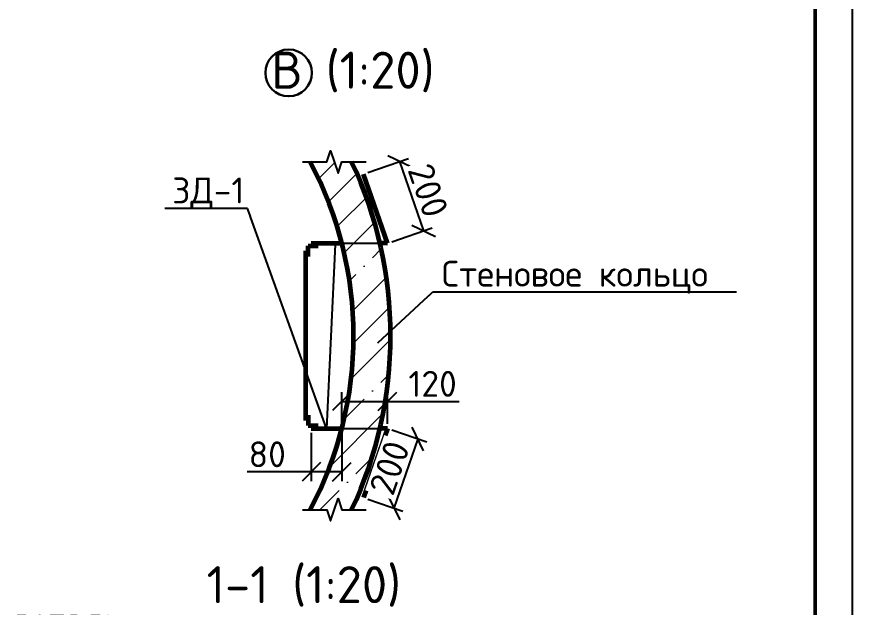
# Model space of a CAD drawing. Header units: millimetres. Extents: x 1601 to 15402, y -324 to 12625.
# Drawn here: x 10996.2 to 11109.2, y 472.9 to 552.7 of the extents above; entities that cross this region are included whole.
import ezdxf
from ezdxf import colors
from ezdxf.entities.mleader import LeaderData, LeaderLine
from ezdxf.math import Vec2, Vec3

# ---------------------------------------------------------------- set-up
doc = ezdxf.new("R2010")
doc.units = ezdxf.units.MM
doc.linetypes.add('ACAD_ISO04W100', pattern=[30, 24, -3, 0, -3])
for name, color, linetype, lineweight in [('Основной', 1, 'Continuous', 60), ('Размер 3.5', 250, 'Continuous', 35), ('Тонкие', 5, 'Continuous', 30), ('шриховка', 251, 'ACAD_ISO04W100', 15)]:
    doc.layers.add(name, color=color, linetype=linetype, lineweight=lineweight)
doc.styles.add('-ISOCPEUR-', font='isocpeur.TTF')
doc.styles.add('GOST', font='GOST Common.ttf')
doc.dimstyles.new('1 к 50', dxfattribs={"dimtxt": 3.5, "dimasz": 2.5, "dimexe": 1.25, "dimexo": 0.625, "dimtad": 1, "dimdec": 1, "dimlfac": 50, "dimrnd": 0.1, "dimtxsty": 'GOST', "dimblk": 'OBLIQUE', "dimcen": 2.5, "dimclrd": 256, "dimclre": 256, "dimclrt": 256, "dimadec": 0, "dimazin": 0, "dimtfac": 1, "dimtdec": 1, "dimtmove": 0, "dimatfit": 3, "dimfxl": 1, "dimtfill": 1, "dimlwe": -1, "dimarcsym": 0})

# ---------------------------------------------------------------- blocks, each defined once
blk = doc.blocks.new('_Oblique')
at = {"color": 0, "linetype": 'ByBlock', "lineweight": -2}
blk.add_line((-0.5, -0.5), (0.5, 0.5), dxfattribs=at)
blk = doc.blocks.new('*D818')
at = {"transparency": 16777216}
for p, q in [((11036.06, 496.43), (11036.06, 489.92)), ((11040.2, 496.43), (11040.2, 489.92))]:
    blk.add_line(p, q, dxfattribs=at)
at = {"lineweight": -2, "transparency": 16777216}
for p, q in [((11036.06, 491.17), (11027.38, 491.17)), ((11040.2, 491.17), (11036.06, 491.17))]:
    blk.add_line(p, q, dxfattribs=at)
at = {"layer": 'Defpoints', "color": 0, "transparency": 16777216}
for p in [(11036.06, 497.06), (11040.2, 497.06), (11040.2, 491.17)]:
    blk.add_point(p, dxfattribs=at)
at = {"lineweight": -2, "transparency": 16777216, "xscale": 2.5, "yscale": 2.5, "zscale": 2.5, "rotation": 180}
blk.add_blockref('_Oblique', (11036.06, 491.17), dxfattribs=at)
at = {"lineweight": -2, "transparency": 16777216, "xscale": 2.5, "yscale": 2.5, "zscale": 2.5}
blk.add_blockref('_Oblique', (11040.2, 491.17), dxfattribs=at)
at = {"transparency": 16777216, "insert": (11030.11, 493.55), "char_height": 3.5, "attachment_point": 5, "style": '-ISOCPEUR-', "bg_fill": 3, "box_fill_scale": 1.1, "bg_fill_color": 256, "bg_fill_true_color": 13158600, "bg_fill_transparency": 0}
blk.add_mtext('80', dxfattribs=at)
blk = doc.blocks.new('*D819')
at = {"transparency": 16777216}
for p, q in [((11043.71, 531.61), (11049.19, 533.51)), ((11046.96, 522.26), (11052.43, 524.16))]:
    blk.add_line(p, q, dxfattribs=at)
at = {"lineweight": -2, "transparency": 16777216}
blk.add_line((11048.01, 533.1), (11051.25, 523.75), dxfattribs=at)
at = {"layer": 'Defpoints', "color": 0, "transparency": 16777216}
for p in [(11043.12, 531.4), (11051.25, 523.75), (11046.37, 522.06)]:
    blk.add_point(p, dxfattribs=at)
at = {"lineweight": -2, "transparency": 16777216, "xscale": 2.5, "yscale": 2.5, "zscale": 2.5}
for p, rotation in [((11048.01, 533.1), 109.1384464450715), ((11051.25, 523.75), 289.1384464450716)]:
    blk.add_blockref('_Oblique', p, dxfattribs=dict(at, rotation=rotation))
at = {"transparency": 16777216, "insert": (11051.87, 529.2), "char_height": 3.5, "attachment_point": 5, "rotation": 289.1384, "style": '-ISOCPEUR-', "bg_fill": 3, "box_fill_scale": 1.1, "bg_fill_color": 256, "bg_fill_true_color": 13158600, "bg_fill_transparency": 0}
blk.add_mtext('200', dxfattribs=at)
blk = doc.blocks.new('*D820')
at = {"transparency": 16777216}
for p, q in [((11046.96, 496.85), (11051.67, 495.21)), ((11043.71, 487.5), (11048.43, 485.87))]:
    blk.add_line(p, q, dxfattribs=at)
at = {"lineweight": -2, "transparency": 16777216}
blk.add_line((11050.49, 495.62), (11047.25, 486.28), dxfattribs=at)
at = {"layer": 'Defpoints', "color": 0, "transparency": 16777216}
for p in [(11046.37, 497.06), (11047.25, 486.28)]:
    blk.add_point(p, dxfattribs=at)
at = {"lineweight": -2, "transparency": 16777216, "xscale": 2.5, "yscale": 2.5, "zscale": 2.5}
for p, rotation in [((11050.49, 495.62), 70.86155355492849), ((11047.25, 486.28), 250.8615535549284)]:
    blk.add_blockref('_Oblique', p, dxfattribs=dict(at, rotation=rotation))
at = {"transparency": 16777216, "insert": (11046.63, 491.73), "char_height": 3.5, "attachment_point": 5, "rotation": 70.8616, "style": '-ISOCPEUR-', "bg_fill": 3, "box_fill_scale": 1.1, "bg_fill_color": 256, "bg_fill_true_color": 13158600, "bg_fill_transparency": 0}
blk.add_mtext('200', dxfattribs=at)
at = {"layer": 'Defpoints', "color": 0, "transparency": 16777216}
blk.add_point((11043.12, 487.71), dxfattribs=at)
blk = doc.blocks.new('*D794')
at = {"transparency": 16777216}
for p, q in [((11040.2, 497.68), (11040.2, 501.95)), ((11046.37, 497.68), (11046.37, 501.95))]:
    blk.add_line(p, q, dxfattribs=at)
at = {"lineweight": -2, "transparency": 16777216}
for p, q in [((11040.2, 500.7), (11046.37, 500.7)), ((11046.37, 500.7), (11056.07, 500.7))]:
    blk.add_line(p, q, dxfattribs=at)
at = {"layer": 'Defpoints', "color": 0, "transparency": 16777216}
for p in [(11046.37, 500.7), (11040.2, 497.06), (11046.37, 497.06)]:
    blk.add_point(p, dxfattribs=at)
at = {"lineweight": -2, "transparency": 16777216, "xscale": 2.5, "yscale": 2.5, "zscale": 2.5, "rotation": 180}
blk.add_blockref('_Oblique', (11040.2, 500.7), dxfattribs=at)
at = {"lineweight": -2, "transparency": 16777216, "xscale": 2.5, "yscale": 2.5, "zscale": 2.5}
blk.add_blockref('_Oblique', (11046.37, 500.7), dxfattribs=at)
at = {"transparency": 16777216, "insert": (11052.47, 503.07), "char_height": 3.5, "attachment_point": 5, "style": '-ISOCPEUR-', "bg_fill": 3, "box_fill_scale": 1.1, "bg_fill_color": 256, "bg_fill_true_color": 13158600, "bg_fill_transparency": 0}
blk.add_mtext('120', dxfattribs=at)

msp = doc.modelspace()

# ---------------------------------------------------------------- hatches: boundary and pattern name
at = {"layer": 'шриховка'}
h = msp.add_hatch(dxfattribs=at)
h.set_pattern_fill('ANSI35', color=256, style=0)
h.set_pattern_definition([(45, (-23305.1475, 5068.594), (-4.4901281, 4.4901281), []), (45, (-23300.6574, 5068.594), (-4.4901281, 4.4901281), [7.9375, -1.5875, 0, -1.5875])])
h.paths.add_polyline_path([(11045.3504, 522.0554), (11040.202, 522.0554, -0.12701665), (11040.202, 497.0554), (11045.3504, 497.0554, 0.11514294)])
h.paths.add_polyline_path([(11041.5184, 533.0512), (11040.1828, 533.0512), (11039.6828, 531.5512), (11038.6828, 534.5512), (11038.1828, 533.0512), (11035.9252, 533.0512, -0.05919825), (11040.202, 522.0554), (11045.3504, 522.0554, 0.05307849)])
h.paths.add_polyline_path([(11045.3504, 497.0554), (11040.202, 497.0554, -0.05919825), (11035.9252, 486.0595), (11038.1828, 486.0595), (11038.6828, 484.5595), (11039.6828, 487.5595), (11040.1828, 486.0595), (11041.5184, 486.0595, 0.05307849)])

# ---------------------------------------------------------------- linework, layer by layer
msp.add_lwpolyline([(10515.2243, 738.2356), (11109.2243, 738.2356), (11109.2243, 318.2356), (10515.2243, 318.2356)], close=True)
at = {"const_width": 0.5}
msp.add_lwpolyline([(10535.2243, 733.2356), (11104.2243, 733.2356), (11104.2243, 323.2356), (10535.2243, 323.2356)], close=True, dxfattribs=at)
at = {"layer": 'Основной'}
for p, q in [((11046.3682, 522.0554), (11043.1245, 531.4022)), ((11036.0588, 522.0554), (11040.202, 522.0554)), ((11046.3682, 522.0554), (11045.3504, 522.0554)), ((11035.3014, 521.0151), (11035.3014, 498.108)), ((11036.0588, 497.0554), (11040.202, 497.0554)), ((11046.3682, 497.0554), (11043.1245, 487.7086)), ((11046.3682, 497.0554), (11045.3504, 497.0554))]:
    msp.add_line(p, q, dxfattribs=at)
at = {"layer": 'Основной', "lineweight": 60}
for p, q in [((11035.6376, 520.2935), (11035.6376, 521.6931)), ((11035.6376, 521.6931), (11037.0115, 521.6931))]:
    msp.add_line(p, q, dxfattribs=at)
at = {"layer": 'Основной', "color": 6, "lineweight": 60}
msp.add_line((11036.0588, 497.0554), (11040.202, 497.0554), dxfattribs=at)
at = {"layer": 'Основной'}
for radius, start, end in [(50, 331.971062, 28.028938), (55, 334.710152, 25.289848)]:
    msp.add_arc((10991.7897, 509.5554), radius, start, end, dxfattribs=at)
at = {"layer": 'Тонкие', "color": 30, "lineweight": 25, "ltscale": 10}
for p, q in [((11040.202, 522.0554), (11045.3504, 522.0554)), ((11040.202, 497.0554), (11045.3504, 497.0554))]:
    msp.add_line(p, q, dxfattribs=at)
at = {"layer": 'Тонкие', "linetype": 'Continuous', "lineweight": 25}
for points in [[(11034.8986, 533.0512), (11038.1828, 533.0512), (11038.6828, 534.5512), (11039.6828, 531.5512), (11040.1828, 533.0512), (11043.467, 533.0512)], [(11034.8986, 486.0595), (11038.1828, 486.0595), (11038.6828, 484.5595), (11039.6828, 487.5595), (11040.1828, 486.0595), (11043.467, 486.0595)]]:
    msp.add_lwpolyline(points, dxfattribs=at)
at = {"layer": 'Тонкие'}
msp.add_circle((11033.0049, 545.0825), 3.1532, dxfattribs=at)

# ---------------------------------------------------------------- texts
at = {"layer": 'Размер 3.5', "color": 0, "style": '-ISOCPEUR-'}
for s, p in [('В (1:20)', (11030.6619, 542.9438)), ('1-1 (1:20)', (11021.8999, 473.438))]:
    msp.add_text(s, height=5, dxfattribs=at).set_placement(p)

# ---------------------------------------------------------------- next in the draw order: dimensions: what is measured, and where the dimension line sits
for p1, p2, distance, picture, middle in [((11043.1245, 531.4022), (11046.3682, 522.0554), 5.1676, '*D819', (11051.8721, 529.2016)), ((11046.3682, 497.0554), (11043.1245, 487.7086), 4.3663, '*D820', (11046.6276, 491.7291))]:
    dim = msp.add_aligned_dim(p1=p1, p2=p2, distance=distance, text='200', dimstyle='1 к 50', override={"dimtxsty": '-ISOCPEUR-'})
    dim.commit()
    dim.dimension.update_dxf_attribs({"geometry": picture, "text_midpoint": middle})
dim = msp.add_linear_dim(base=(11040.202, 491.1701), p1=(11036.0588, 497.0554), p2=(11040.202, 497.0554), text='80', dimstyle='1 к 50', override={"dimtxsty": '-ISOCPEUR-'})
dim.commit()
dim.dimension.update_dxf_attribs({"geometry": '*D818', "text_midpoint": (11030.1088, 491.1701), "dimtype": 160})

# ---------------------------------------------------------------- next in the draw order: leaders
at = {"layer": 'Размер 3.5'}
ml = msp.add_multileader_mtext('Standard', dxfattribs=at)
ml.set_content('Стеновое кольцо', color=256, style='-ISOCPEUR-')
ml.set_leader_properties()
ml.build(insert=Vec2(0, 0))
ml.multileader.update_dxf_attribs({"text_left_attachment_type": 6, "text_right_attachment_type": 6, "dogleg_length": 0.36, "arrow_head_size": 0.18})
ctx = ml.context
ctx.base_point, ctx.char_height, ctx.arrow_head_size, ctx.landing_gap_size, ctx.plane_origin = Vec3(11052.864, 515.4983), 3.5, 0.18, 0.09, Vec3(11041.8702, 509.7476)
ctx.left_attachment, ctx.right_attachment, ctx.text_align_type = 6, 6, 2
notes = []
notes.append((ctx, [(0, (1, 1, 0), (11052.504, 515.4983), (1, 0), 0.36, [(0, [(11044.9461, 508.478)], 0, [])])]))
ctx.mtext.insert, ctx.mtext.alignment, ctx.mtext.flow_direction = Vec3(11089.704, 519.6983), 3, 5
ctx.mtext.has_bg_fill, ctx.mtext.bg_color, ctx.mtext.bg_scale_factor, ctx.mtext.bg_transparency, ctx.mtext.use_window_bg_color = 1, -1027028792, 1.5, 0, 1
ml = msp.add_multileader_mtext('Standard', dxfattribs=at)
ml.set_content('Закладная деталь', color=256, style='-ISOCPEUR-')
ml.set_leader_properties()
ml.build(insert=Vec2(0, 0))
ml.multileader.update_dxf_attribs({"text_left_attachment_type": 6, "text_right_attachment_type": 6, "dogleg_length": 0.36, "arrow_head_size": 0.18})
ctx = ml.context
ctx.base_point, ctx.char_height, ctx.arrow_head_size, ctx.landing_gap_size, ctx.plane_origin = Vec3(10969.976, 468.7086), 3.5, 0.18, 0.09, Vec3(10951.3072, 452.3627)
ctx.left_attachment, ctx.right_attachment, ctx.text_align_type = 6, 6, 2
notes.append((ctx, [(1, (1, 1, 0), (11010.941, 468.7086), (-1, 0), 0.36, [(0, [(11020.3539, 450.2296)], 0, [])])]))
ctx.mtext.insert, ctx.mtext.alignment, ctx.mtext.flow_direction = Vec3(11010.491, 472.9086), 3, 5
ctx.mtext.has_bg_fill, ctx.mtext.bg_color, ctx.mtext.bg_scale_factor, ctx.mtext.bg_transparency, ctx.mtext.use_window_bg_color = 1, -1027028792, 1.5, 0, 1
for ctx, leaders in notes:
    for number, flags, end, landing, length, lines in leaders:
        leader = LeaderData()
        leader.index, (leader.has_last_leader_line, leader.has_dogleg_vector, leader.attachment_direction) = number, flags
        leader.last_leader_point, leader.dogleg_vector, leader.dogleg_length = Vec3(end), Vec3(landing), length
        for number, points, colour, breaks in lines:
            line = LeaderLine()
            line.index, line.vertices, line.color, line.breaks = number, Vec3.list(points), colors.encode_raw_color(colour), breaks
            leader.lines.append(line)
        ctx.leaders.append(leader)

# ---------------------------------------------------------------- next in the draw order: linework, layer by layer
at = {"layer": 'Основной', "lineweight": 60}
for p, q in [((11035.6376, 498.8172), (11035.6376, 497.4176)), ((11035.6376, 497.4176), (11037.0115, 497.4176))]:
    msp.add_line(p, q, dxfattribs=at)

# ---------------------------------------------------------------- next in the draw order: dimensions: what is measured, and where the dimension line sits
dim = msp.add_linear_dim(base=(11046.3682, 500.6997), p1=(11040.202, 497.0554), p2=(11046.3682, 497.0554), text='120', dimstyle='1 к 50', override={"dimtxsty": '-ISOCPEUR-'})
dim.commit()
dim.dimension.update_dxf_attribs({"geometry": '*D794', "text_midpoint": (11052.4682, 503.0747)})

# ---------------------------------------------------------------- next in the draw order: leaders
at = {"layer": 'Размер 3.5'}
ml = msp.add_multileader_mtext('Standard', dxfattribs=at)
ml.set_content('ЗД-1', color=256, style='-ISOCPEUR-')
ml.set_leader_properties()
ml.build(insert=Vec2(0, 0))
ml.multileader.update_dxf_attribs({"text_left_attachment_type": 6, "text_right_attachment_type": 6, "dogleg_length": 0.36, "arrow_head_size": 0.18})
ctx = ml.context
ctx.base_point, ctx.char_height, ctx.arrow_head_size, ctx.landing_gap_size, ctx.plane_origin = Vec3(11017.6468, 526.7469), 3.5, 0.18, 0.09, Vec3(10975.6826, 514.5696)
ctx.left_attachment, ctx.right_attachment, ctx.text_align_type = 6, 6, 2
notes = []
notes.append((ctx, [(1, (1, 1, 0), (11027.4618, 526.7469), (-1, 0), 0.36, [(1, [(11039.2902, 522.0554), (11038.1304, 497.0554)], 0, [])])]))
ctx.mtext.insert, ctx.mtext.alignment, ctx.mtext.flow_direction = Vec3(11027.0118, 530.9469), 3, 5
ctx.mtext.has_bg_fill, ctx.mtext.bg_color, ctx.mtext.bg_scale_factor, ctx.mtext.bg_transparency, ctx.mtext.use_window_bg_color = 1, -1027028792, 1.5, 0, 1
for ctx, leaders in notes:
    for number, flags, end, landing, length, lines in leaders:
        leader = LeaderData()
        leader.index, (leader.has_last_leader_line, leader.has_dogleg_vector, leader.attachment_direction) = number, flags
        leader.last_leader_point, leader.dogleg_vector, leader.dogleg_length = Vec3(end), Vec3(landing), length
        for number, points, colour, breaks in lines:
            line = LeaderLine()
            line.index, line.vertices, line.color, line.breaks = number, Vec3.list(points), colors.encode_raw_color(colour), breaks
            leader.lines.append(line)
        ctx.leaders.append(leader)

doc.saveas('drawing.dxf')
